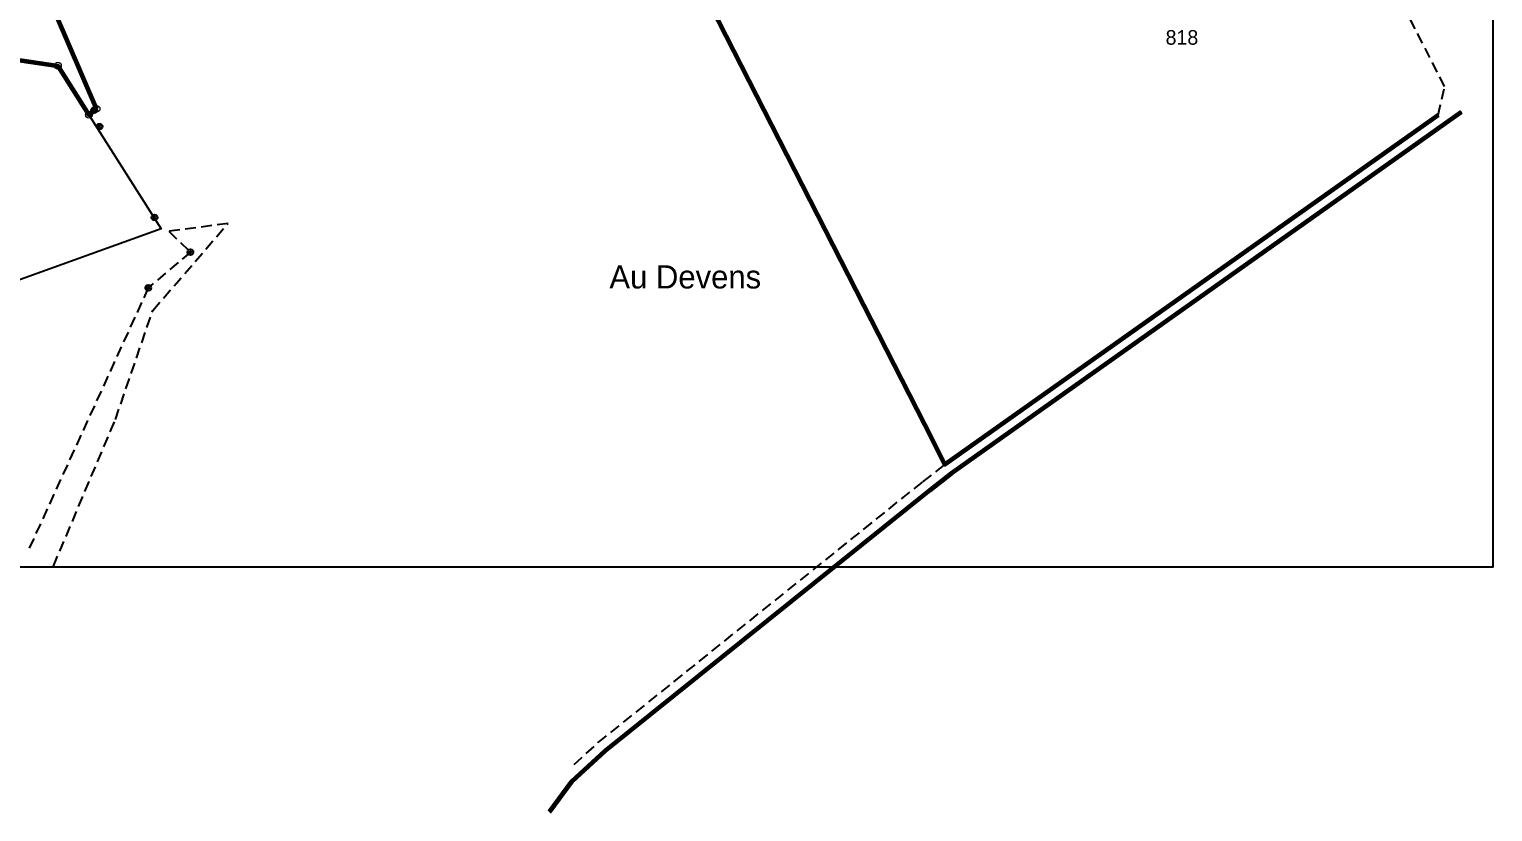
# Model space of a CAD drawing. Header units: metres. Extents: x 520385 to 521901, y 155400 to 156504.
# Drawn here: x 521360 to 521901, y 155415 to 155705 of the extents above; entities that cross this region are included whole.
import ezdxf

# ---------------------------------------------------------------- set-up
doc = ezdxf.new("R2010")
doc.units = ezdxf.units.M
doc.linetypes.add('HIDDEN', pattern=[6, 4, -2])
for name, color, linetype in [('CADRE_RESEAU', 7, 'Continuous'), ('CDS_NATURES', 7, 'Continuous'), ('NOMENCLATURE', 7, 'Continuous'), ('POINTS', 7, 'Continuous'), ('PROPRIETE_IMMEUBLES', 7, 'Continuous'), ('SECTEUR_PROTECTION_EAU', 7, 'Continuous'), ('TXT-IM', 7, 'Continuous')]:
    doc.layers.add(name, color=color, linetype=linetype)

# ---------------------------------------------------------------- blocks, each defined once
blk = doc.blocks.new('5')
at = {"color": 7}
blk.add_circle((0, 0), 0.6, dxfattribs=at)
at = {"layer": 'POINTS', "color": 8}
blk.add_circle((0, 0), 0.2, dxfattribs=at)
blk = doc.blocks.new('1')
at = {"layer": 'POINTS', "color": 8, "lineweight": 15}
blk.add_circle((0, 0), 0.7, dxfattribs=at)
at = {"layer": 'POINTS', "color": 7}
blk.add_circle((0, 0), 0.05, dxfattribs=at)
blk = doc.blocks.new('*G20')
at = {"layer": 'CADRE_RESEAU', "color": 136}
blk.add_polyline3d([(-1.94, 984, 0), (1226.06, 984, 0), (1226.06, 0, 0), (-1.94, 0, 0)], close=True, dxfattribs=at)
blk = doc.blocks.new('*G21')
at = {"layer": 'CADRE_RESEAU', "color": 136}
blk.add_polyline3d([(0, 984, 0), (1228, 984, 0), (1228, 0, 0), (0, 0, 0)], close=True, dxfattribs=at)
blk.add_blockref('*G20', (1.94, 0), dxfattribs=at)

msp = doc.modelspace()

# ---------------------------------------------------------------- linework, layer by layer
at = {"layer": 'CDS_NATURES', "color": 8, "linetype": 'HIDDEN'}
for points in [[(521561.68, 155432.47, 0), (521570.58, 155440.61, 0), (521690.73, 155537.19, 0), (521698.89, 155543.62, 0), (521881.34, 155672.95, 0), (521883.72, 155683.52, 0), (521824.82, 155798.99, 0)], [(521890, 155674.18, 0), (521701.28, 155540.42, 0), (521693.22, 155534.06, 0), (521573.19, 155437.57, 0), (521560.92, 155426.35, 0), (521552.72, 155415.15, 0), (521552.61, 155415, 0)], [(521411.77, 155629.97, 0), (521419.75, 155622.22, 0), (521404.18, 155608.98, 0), (521360.16, 155512.62, 0)], [(521369.1, 155505.9, 0), (521392.03, 155560.26, 0), (521405.87, 155600.65, 0), (521433.68, 155632.78, 0), (521411.77, 155629.97, 0)]]:
    msp.add_polyline3d(points, dxfattribs=at)
at = {"layer": 'PROPRIETE_IMMEUBLES', "color": 8, "lineweight": 60}
for p, q in [((521694.23, 155552.77), (521568.67, 155798.85)), ((521369.83, 155710.57), (521385.04, 155675.26))]:
    msp.add_line(p, q, dxfattribs=at)
for points in [[(521077.91, 155736.26, 0), (521105.32, 155731.64, 0), (521170.24, 155721.26, 0), (521235.53, 155711.61, 0), (521300.62, 155701.59, 0), (521370.74, 155691.23, 0), (521382.22, 155673.09, 0), (521385.05, 155675.3, 0)], [(521552.61, 155415, 0), (521552.72, 155415.15, 0), (521560.92, 155426.35, 0), (521573.19, 155437.57, 0), (521693.22, 155534.06, 0), (521701.28, 155540.42, 0), (521890, 155674.18, 0)], [(521881.34, 155672.95, 0), (521698.89, 155543.62, 0), (521694.23, 155552.77, 0)]]:
    msp.add_polyline3d(points, dxfattribs=at)
at = {"layer": 'SECTEUR_PROTECTION_EAU', "color": 7}
msp.add_line((521382.22, 155673.09), (521408.97, 155630.85), dxfattribs=at)
msp.add_polyline3d([(520976.88, 155475.04, 0), (521077.91, 155736.26, 0), (521105.32, 155731.64, 0), (521170.24, 155721.26, 0), (521235.53, 155711.61, 0), (521300.62, 155701.59, 0), (521370.74, 155691.23, 0), (521382.22, 155673.09, 0), (521408.97, 155630.85, 0)], close=True, dxfattribs=at)

# ---------------------------------------------------------------- block references
at = {"layer": 'CADRE_RESEAU', "color": 136}
msp.add_blockref('*G21', (520673.5, 155505.5), dxfattribs=at)
at = {"layer": 'POINTS', "color": 0, "xscale": 1.8, "yscale": 1.8, "zscale": 1.8}
for name, p in [('1', (521370.74, 155691.23)), ('1', (521382.22, 155673.09)), ('5', (521384.16, 155674.79)), ('1', (521385.04, 155675.26)), ('5', (521386.16, 155668.68)), ('5', (521406.51, 155635.08)), ('5', (521419.75, 155622.22)), ('5', (521404.18, 155608.98))]:
    msp.add_blockref(name, p, dxfattribs=at)

# ---------------------------------------------------------------- texts
at = {"layer": 'NOMENCLATURE', "color": 8}
msp.add_text('Au Devens', height=8.58, dxfattribs=at).set_placement((521574.75, 155608.75))
at = {"layer": 'TXT-IM', "color": 8}
msp.add_text('818', height=5.412, dxfattribs=at).set_placement((521780.5, 155699))

doc.saveas('drawing.dxf')
